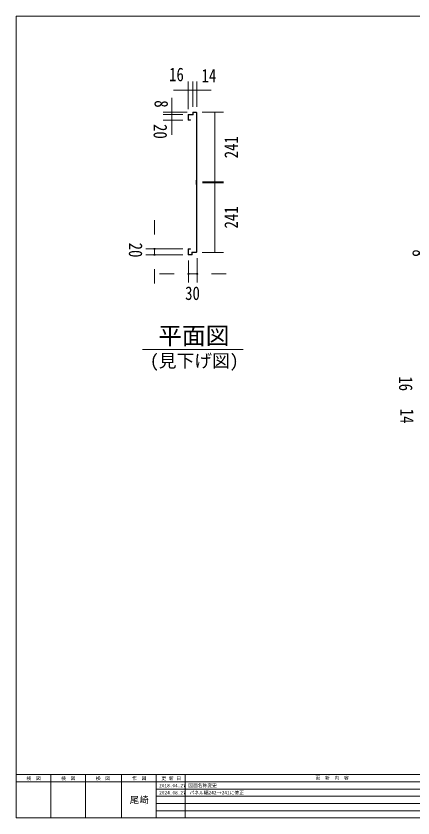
# Model space of a CAD drawing. Units: millimetres, scale not verified. Extents: x -2012 to 2012, y -1388 to 1388.
# Drawn here: x -2012 to -640, y -1388 to 1388 of the extents above; entities that cross this region are included whole.
import ezdxf
from ezdxf.enums import TextEntityAlignment as Align

# ---------------------------------------------------------------- set-up
doc = ezdxf.new("R2010")
doc.units = ezdxf.units.MM
doc.header["$LTSCALE"] = 8
doc.header["$PDMODE"] = 32
doc.header["$PDSIZE"] = 4
doc.linetypes.add('DASHED1', pattern=[1.8, 1.2, -0.6])
for name, color, linetype, lineweight in [('0-0_0', 134, 'Continuous', 18), ('0-1__2M_幅広ｺｰﾅｰ', 134, 'Continuous', 18), ('0-5_図面枠', 134, 'Continuous', 18)]:
    doc.layers.add(name, color=color, linetype=linetype, lineweight=lineweight)
doc.styles.add('ＭＳ ゴシック', font='')
doc.styles.get('ＭＳ ゴシック').set_extended_font_data('MS Gothic')

msp = doc.modelspace()

# ---------------------------------------------------------------- linework, layer by layer
at = {"layer": '0-0_0'}
for p, q in [((-1417.519, 1065.254), (-1417.519, 1160.901)), ((-1401.519, 1073.254), (-1401.519, 1160.901)), ((-1401.519, 1073.254), (-1401.519, 1160.901)), ((-1387.519, 1073.254), (-1387.519, 1160.901)), ((-1417.519, 1130.901), (-1467.519, 1130.901)), ((-1401.519, 1130.901), (-1451.519, 1130.901)), ((-1401.519, 1130.901), (-1417.519, 1130.901)), ((-1401.519, 1130.901), (-1351.519, 1130.901)), ((-1387.519, 1130.901), (-1401.519, 1130.901)), ((-1387.519, 1130.901), (-1337.519, 1130.901)), ((-1473.774, 1054.646), (-1473.774, 1104.646)), ((-1473.774, 1046.646), (-1473.774, 1096.646)), ((-1420.128, 1054.646), (-1503.774, 1054.646)), ((-1473.774, 1054.646), (-1473.774, 1046.646)), ((-1368.91, 1054.646), (-1295.087, 1054.646)), ((-1325.087, 1054.646), (-1325.087, 813.85)), ((-1436.128, 1046.646), (-1503.774, 1046.646)), ((-1436.128, 1046.646), (-1503.774, 1046.646)), ((-1473.774, 1046.646), (-1473.774, 996.646)), ((-1473.774, 1046.646), (-1473.774, 1026.646)), ((-1436.128, 1026.646), (-1503.774, 1026.646)), ((-1473.774, 1026.646), (-1473.774, 976.646)), ((-1367.519, 813.85), (-1295.087, 813.85)), ((-1367.519, 810.441), (-1295.087, 810.441)), ((-1325.087, 810.441), (-1325.087, 569.646)), ((-1533.774, 631.646), (-1533.774, 681.646)), ((-1436.128, 581.646), (-1563.774, 581.646)), ((-1436.128, 561.646), (-1563.774, 561.646)), ((-1368.724, 569.646), (-1295.087, 569.646)), ((-1416.128, 541.646), (-1416.128, 465.822)), ((-1386.128, 549.646), (-1386.128, 465.822)), ((-1533.774, 511.646), (-1533.774, 461.646)), ((-1466.128, 495.822), (-1516.128, 495.822)), ((-1336.128, 495.822), (-1286.128, 495.822))]:
    msp.add_line(p, q, dxfattribs=at)
for points in [[(-1533.774, 581.646), (-1533.774, 561.646), (-1533.774, 581.646)], [(-1416.128, 495.822), (-1386.128, 495.822), (-1416.128, 495.822)]]:
    msp.add_lwpolyline(points, dxfattribs=at)
for p in [(-1533.774, 581.646), (-1533.774, 561.646), (-1416.128, 495.822), (-1386.128, 495.822)]:
    msp.add_point(p, dxfattribs=at)
at = {"layer": '0-1__2M_幅広ｺｰﾅｰ'}
for p, q in [((-1400.128, 1054.646), (-1400.128, 1053.446)), ((-1388.91, 1053.446), (-1388.91, 1054.646)), ((-1417.519, 1045.254), (-1416.319, 1045.254)), ((-1416.319, 1028.037), (-1417.519, 1028.037)), ((-1416.128, 1046.646), (-1416.128, 1045.446)), ((-1416.128, 1027.846), (-1416.128, 1026.646)), ((-1401.71, 1046.646), (-1401.71, 1045.446)), ((-1401.519, 1053.254), (-1400.319, 1053.254)), ((-1401.519, 1046.837), (-1400.319, 1046.837)), ((-1388.719, 1053.254), (-1387.519, 1053.254)), ((-1389.93, 813.85), (-1388.73, 813.85)), ((-1388.73, 810.441), (-1389.93, 810.441)), ((-1387.519, 813.85), (-1388.719, 813.85)), ((-1388.719, 810.441), (-1387.519, 810.441)), ((-1417.519, 580.254), (-1416.319, 580.254)), ((-1416.319, 563.037), (-1417.519, 563.037)), ((-1416.128, 581.646), (-1416.128, 580.446)), ((-1416.128, 562.846), (-1416.128, 561.646)), ((-1404.91, 562.846), (-1404.91, 561.646)), ((-1404.719, 569.454), (-1403.519, 569.454)), ((-1404.719, 563.037), (-1403.519, 563.037)), ((-1403.328, 570.846), (-1403.328, 569.646)), ((-1388.91, 569.646), (-1388.91, 570.846)), ((-1387.519, 571.037), (-1388.719, 571.037))]:
    msp.add_line(p, q, dxfattribs=at)
at = {"layer": '0-1__2M_幅広ｺｰﾅｰ', "color": 4, "lineweight": 9}
for p, q in [((-1388.91, 1054.646), (-1400.128, 1054.646)), ((-1417.519, 1045.254), (-1417.519, 1028.037)), ((-1416.319, 1045.254), (-1416.319, 1028.037)), ((-1401.71, 1046.646), (-1416.128, 1046.646)), ((-1401.71, 1045.446), (-1416.128, 1045.446)), ((-1416.128, 1027.846), (-1409.519, 1027.846)), ((-1401.519, 1053.254), (-1401.519, 1046.837)), ((-1400.319, 1053.254), (-1400.319, 1046.837)), ((-1388.91, 1053.446), (-1400.128, 1053.446)), ((-1388.719, 813.85), (-1388.719, 1053.254)), ((-1387.519, 813.85), (-1387.519, 1053.254)), ((-1389.93, 819.646), (-1389.93, 813.85)), ((-1389.93, 819.646), (-1388.73, 819.646)), ((-1389.93, 810.441), (-1389.93, 804.646)), ((-1388.73, 819.646), (-1388.73, 813.85)), ((-1388.73, 810.441), (-1388.73, 804.646)), ((-1388.719, 571.037), (-1388.719, 810.441)), ((-1387.519, 571.037), (-1387.519, 810.441)), ((-1389.93, 804.646), (-1388.73, 804.646)), ((-1417.519, 580.254), (-1417.519, 563.037)), ((-1416.319, 580.254), (-1416.319, 563.037)), ((-1409.519, 581.646), (-1416.128, 581.646)), ((-1409.519, 580.446), (-1416.128, 580.446)), ((-1416.128, 562.846), (-1404.91, 562.846)), ((-1416.128, 561.646), (-1404.91, 561.646)), ((-1409.519, 581.646), (-1409.519, 580.446)), ((-1404.719, 563.037), (-1404.719, 569.454)), ((-1403.519, 563.037), (-1403.519, 569.454)), ((-1403.328, 570.846), (-1388.91, 570.846)), ((-1403.328, 569.646), (-1388.91, 569.646))]:
    msp.add_line(p, q, dxfattribs=at)
at = {"layer": '0-1__2M_幅広ｺｰﾅｰ', "linetype": 'DASHED1'}
for p, q in [((-1400.128, 1053.446), (-1400.128, 1054.646)), ((-1388.91, 1054.646), (-1388.91, 1053.446)), ((-1416.319, 1045.254), (-1417.519, 1045.254)), ((-1417.519, 1028.037), (-1416.319, 1028.037)), ((-1416.128, 1045.446), (-1416.128, 1046.646)), ((-1416.128, 1026.646), (-1416.128, 1027.846)), ((-1401.71, 1045.446), (-1401.71, 1046.646)), ((-1400.319, 1053.254), (-1401.519, 1053.254)), ((-1400.319, 1046.837), (-1401.519, 1046.837)), ((-1387.519, 1053.254), (-1388.719, 1053.254)), ((-1388.73, 813.85), (-1389.93, 813.85)), ((-1389.93, 810.441), (-1388.73, 810.441)), ((-1388.719, 824.895), (-1387.519, 824.895)), ((-1387.519, 820.395), (-1388.719, 820.395)), ((-1387.519, 814.646), (-1388.719, 814.646)), ((-1388.719, 813.85), (-1387.519, 813.85)), ((-1387.519, 810.441), (-1388.719, 810.441)), ((-1387.519, 809.646), (-1388.719, 809.646)), ((-1388.719, 803.895), (-1387.519, 803.895)), ((-1387.519, 799.395), (-1388.719, 799.395)), ((-1416.319, 580.254), (-1417.519, 580.254)), ((-1417.519, 563.037), (-1416.319, 563.037)), ((-1416.128, 580.446), (-1416.128, 581.646)), ((-1416.128, 561.646), (-1416.128, 562.846)), ((-1404.91, 561.646), (-1404.91, 562.846)), ((-1403.519, 569.454), (-1404.719, 569.454)), ((-1403.519, 563.037), (-1404.719, 563.037)), ((-1403.328, 569.646), (-1403.328, 570.846)), ((-1388.91, 570.846), (-1388.91, 569.646)), ((-1388.719, 571.037), (-1387.519, 571.037))]:
    msp.add_line(p, q, dxfattribs=at)
at = {"layer": '0-1__2M_幅広ｺｰﾅｰ', "color": 4, "lineweight": 9}
msp.add_lwpolyline([(-1416.128, 1026.646), (-1409.519, 1026.646), (-1409.519, 1027.846)], dxfattribs=at)
for centre, radius, start, end in [((-1400.128, 1053.254), 1.391, 90, 180), ((-1388.91, 1053.254), 1.391, 0, 90), ((-1416.128, 1045.254), 1.391, 90, 180), ((-1416.128, 1028.037), 1.391, 180, 270), ((-1416.128, 1045.254), 0.191, 90, 180), ((-1416.128, 1028.037), 0.191, 180, 270), ((-1401.71, 1046.837), 0.191, 270, 0), ((-1401.71, 1046.837), 1.391, 270, 0), ((-1400.128, 1053.254), 0.191, 90, 180), ((-1388.724, 813.85), 1.205, 180, 0), ((-1388.724, 810.441), 1.205, 0, 180), ((-1416.128, 580.254), 1.391, 90, 180), ((-1416.128, 563.037), 1.391, 180, 270), ((-1404.91, 563.037), 1.391, 270, 0), ((-1403.328, 569.454), 1.391, 90, 180), ((-1403.328, 569.454), 0.191, 90, 180), ((-1388.91, 571.037), 0.191, 270, 0), ((-1388.91, 571.037), 1.391, 270, 0)]:
    msp.add_arc(centre, radius, start, end, dxfattribs=at)
at = {"layer": '0-1__2M_幅広ｺｰﾅｰ'}
for centre, radius, start, end in [((-1388.91, 1053.254), 0.191, 0, 90), ((-1388.724, 813.85), 0.0048, 180, 0), ((-1388.724, 810.441), 0.0048, 0, 180), ((-1416.128, 580.254), 0.191, 90, 180), ((-1416.128, 563.037), 0.191, 180, 270), ((-1404.91, 563.037), 0.191, 270, 0)]:
    msp.add_arc(centre, radius, start, end, dxfattribs=at)
at = {"layer": '0-5_図面枠'}
for p, q in [((-1574.858, 233.454), (-1227.398, 233.454)), ((-2012.5, -1237.5), (2012.5, -1237.5)), ((-1892.5, -1237.5), (-1892.5, -1387.5)), ((-1772.5, -1237.5), (-1772.5, -1387.5)), ((-1647.5, -1237.5), (-1647.5, -1387.5)), ((-1527.5, -1237.5), (-1527.5, -1387.5)), ((-1427.5, -1237.5), (-1427.5, -1387.5)), ((-2012.5, -1262.5), (-417.5, -1262.5)), ((-1527.5, -1287.5), (-417.5, -1287.5)), ((-1527.5, -1312.5), (-417.5, -1312.5)), ((-1527.5, -1337.5), (-417.5, -1337.5)), ((-1527.5, -1362.5), (-417.5, -1362.5))]:
    msp.add_line(p, q, dxfattribs=at)
msp.add_lwpolyline([(-2012.5, -1387.5), (2012.5, -1387.5), (2012.5, 1387.5), (-2012.5, 1387.5)], close=True, dxfattribs=at)
msp.add_lwpolyline([(-2012.5, 1387.5), (-2012.5, -1237.5), (2012.5, -1237.5)], dxfattribs=at)

# ---------------------------------------------------------------- texts
at = {"layer": '0-0_0', "color": 2, "style": 'ＭＳ ゴシック', "width": 0.8}
for s, p in [('16', (-1483.194, 1148.032)), ('14', (-1370.936, 1143.69)), ('30', (-1427.728, 390.833))]:
    msp.add_text(s, height=46.92, dxfattribs=at).set_placement(p, align=Align.BOTTOM_LEFT)
for s, rotation, p in [('8', 270, (-1547.365, 1096.082)), ('20', 270, (-1550.915, 1013.774)), ('241', 90, (-1230.995, 895.246)), ('241', 90, (-1231.106, 652.246)), ('20', 270, (-1636.42, 603.246)), ('8', 270, (-655.122, 579.758)), ('16', 270, (-701.98, 140.858)), ('14', 270, (-697.639, 28.6))]:
    msp.add_text(s, height=46.92, rotation=rotation, dxfattribs=at).set_placement(p, align=Align.BOTTOM_LEFT)
at = {"layer": '0-5_図面枠', "style": 'ＭＳ ゴシック'}
for s, height, p in [('平面図', 60.06, (-1520.564, 233.512)), ('(見下げ図)', 45.04, (-1549.521, 158.593)), ('検\u3000図', 11.73, (-1976.5, -1259.6)), ('検\u3000図', 11.73, (-1856.5, -1259.6)), ('検\u3000図', 11.73, (-1736.5, -1259.6)), ('作\u3000図', 11.73, (-1611.5, -1259.6)), ('更 新 日', 11.73, (-1509.5, -1259.6)), ('更\u3000新\u3000内\u3000容', 11.73, (-976.974, -1258.063)), ('2018.04.27', 11.73, (-1517.5, -1284.6)), ('図面名称変更', 11.73, (-1416.723, -1284.6)), ('2024.08.27', 11.73, (-1517.5, -1309.6)), ('パネル幅242→241に修正', 11.73, (-1412.649, -1309.6)), ('尾崎', 23.46, (-1619.5, -1344.2))]:
    msp.add_text(s, height=height, dxfattribs=at).set_placement(p, align=Align.BOTTOM_LEFT)

doc.saveas('drawing.dxf')
